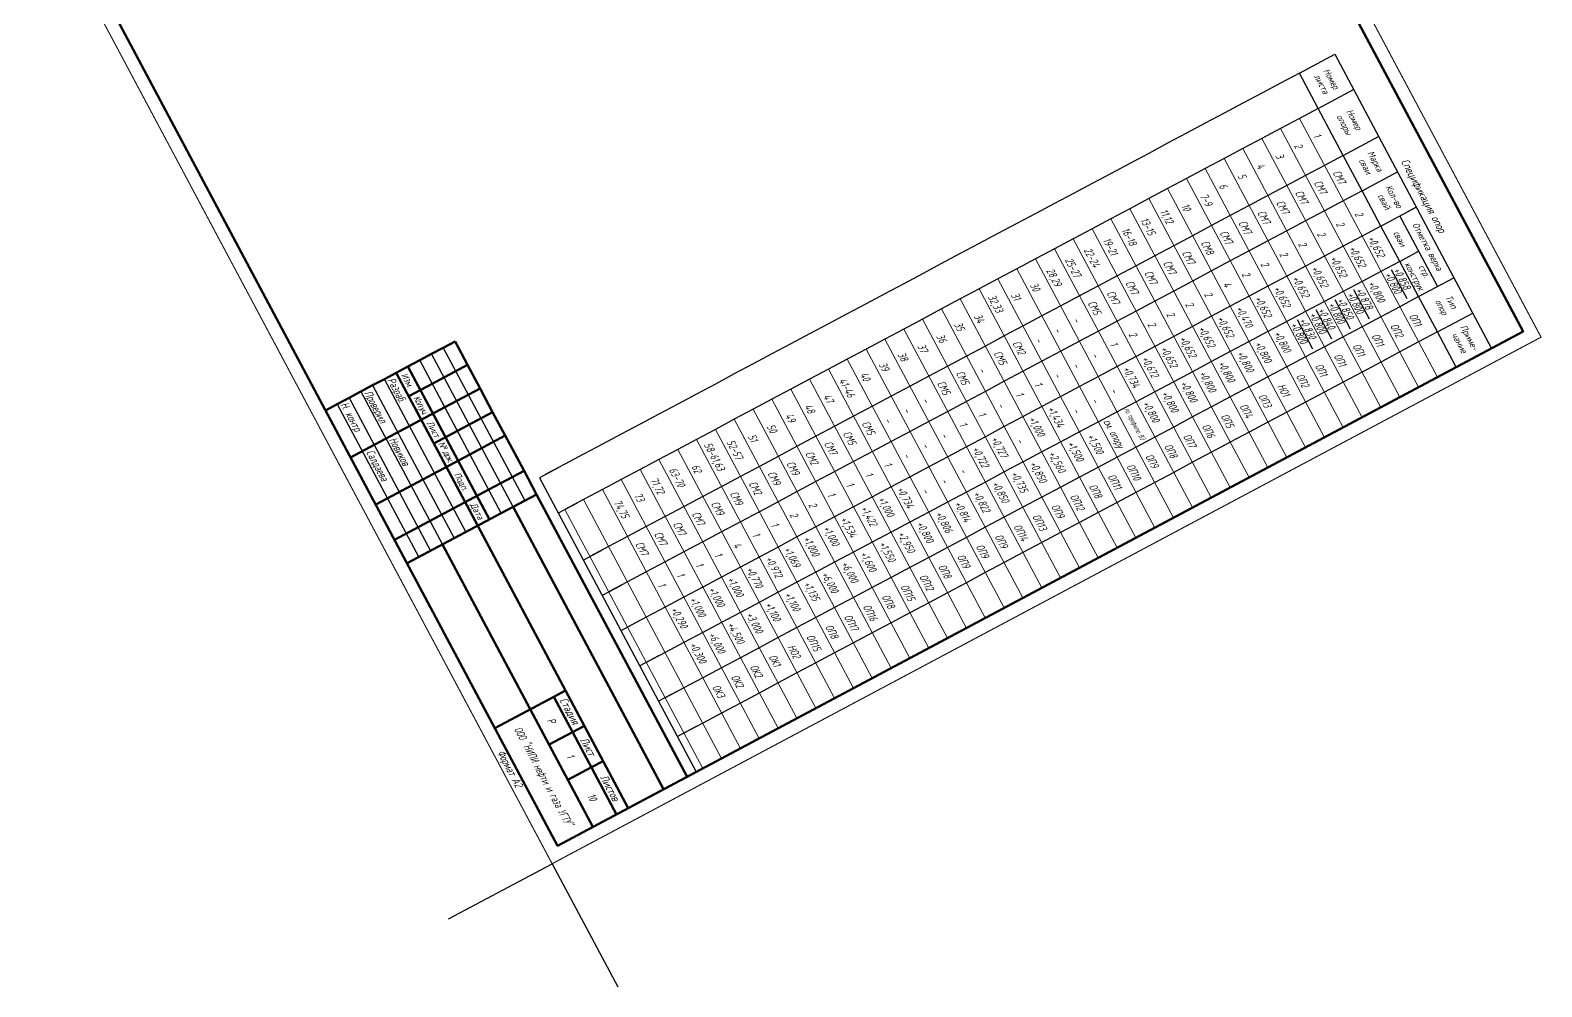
# Model space of a CAD drawing. Extents: x 5370511 to 5386565, y 1010429 to 1053793.
# Drawn here: x 5380425.3 to 5380708.5, y 1039456.3 to 1039635.6 of the extents above; entities that cross this region are included whole.
import ezdxf
from ezdxf.enums import TextEntityAlignment as Align

# ---------------------------------------------------------------- set-up
doc = ezdxf.new("R2010")
doc.units = 0
doc.layers.get('0').update_dxf_attribs({"linetype": 'CONTINUOUS'})
doc.styles.add('ГОСТ_НИПИ', font='gost_nipi.shx', dxfattribs={"oblique": 15})

# ---------------------------------------------------------------- blocks, each defined once
blk = doc.blocks.new('*U110')
at = {"lineweight": 50}
for p, q in [((-180, 60), (-190, 60)), ((-190, 55), (-190, 60)), ((-170, 60), (-180, 60)), ((-180, 45), (-180, 60)), ((-160, 60), (-170, 60)), ((-170, 45), (-170, 60)), ((-150, 60), (-160, 60)), ((-160, 45), (-160, 60)), ((-135, 60), (-150, 60)), ((-150, 45), (-150, 60)), ((-125, 60), (-135, 60)), ((-135, 45), (-135, 60)), ((-5, 60), (-125, 60)), ((-125, 45), (-125, 60)), ((-190, 50), (-190, 55)), ((-190, 45), (-190, 50)), ((-125, 50), (-5, 50)), ((-190, 40), (-190, 45)), ((-190, 35), (-190, 40)), ((-190, 40), (-125, 40)), ((-180, 45), (-180, 35)), ((-170, 45), (-170, 5)), ((-160, 45), (-160, 35)), ((-150, 45), (-150, 5)), ((-135, 45), (-135, 5)), ((-125, 45), (-125, 5)), ((-125, 35), (-190, 35)), ((-190, 30), (-190, 35)), ((-125, 35), (-55, 35)), ((-55, 30), (-55, 35)), ((-55, 35), (-5, 35)), ((-40, 35), (-40, 30)), ((-25, 35), (-25, 30)), ((-190, 25), (-190, 30)), ((-55, 30), (-55, 5)), ((-55, 30), (-5, 30)), ((-40, 30), (-40, 20)), ((-25, 30), (-25, 20)), ((-190, 20), (-190, 25)), ((-190, 20), (-190, 15)), ((-5, 20), (-125, 20)), ((-190, 15), (-190, 10)), ((-190, 10), (-190, 5))]:
    blk.add_line(p, q, dxfattribs=at)
at = {"lineweight": 25}
for p, q in [((-190, 55), (-125, 55)), ((-125, 50), (-190, 50)), ((-125, 45), (-190, 45)), ((-125, 30), (-190, 30)), ((-190, 25), (-125, 25)), ((-190, 20), (-125, 20)), ((-190, 15), (-125, 15)), ((-190, 10), (-125, 10))]:
    blk.add_line(p, q, dxfattribs=at)
at = {"lineweight": 50, "const_width": 0.4}
blk.add_lwpolyline([(-594, 420), (0, 420), (0, 0), (-594, 0)], close=True, dxfattribs=at)
at = {"lineweight": 50}
blk.add_lwpolyline([(-574, 5), (-5, 5), (-5, 415), (-574, 415)], close=True, dxfattribs=at)
at = {"attachment_point": 5, "style": 'ГОСТ_НИПИ'}
for s, width, insert, char_height in [('Изм.', 10, (-185.51, 37.4), 2.5), ('{\\T0.8;Кол.уч.}', 10, (-175, 37.15), 2.5), ('Лист', 10, (-164.75, 37.4), 2.5), ('{\\T0.8;№ док.}', 10, (-155.08, 37.42), 2.5), ('Подп.', 15, (-142.5, 37.15), 2.5), ('Дата', 10, (-130, 37.15), 2.5), ('Стадия', 15, (-47.5, 32.5), 3), ('Лист', 15, (-32.5, 32.5), 3), ('Листов', 20, (-15, 32.5), 3)]:
    blk.add_mtext_dynamic_manual_height_columns(s, width=width, gutter_width=12.5, heights=[0], dxfattribs=dict(at, insert=insert, char_height=char_height))
at = {"style": 'ГОСТ_НИПИ', "oblique": 15}
blk.add_attdef('СКВОЗНАЯ_НУМЕРАЦИЯ', text='', height=3, dxfattribs=at).set_placement((-10, 411.5), align=Align.MIDDLE_CENTER)
at = {"style": 'ГОСТ_НИПИ', "oblique": 15, "width": 0.8}
for tag, p in [('ДАТА_СОГЛ_1', (-580.75, 146)), ('ДАТА_СОГЛ_2', (-575.75, 146)), ('ФАМИЛИЯ_СОГЛ_1', (-580.75, 111)), ('ФАМИЛИЯ_СОГЛ_2', (-575.75, 111)), ('ХАРАКТЕР_РАБОТЫ_СОГЛ_1', (-580.75, 91)), ('ХАРАКТЕР_РАБОТЫ_СОГЛ_2', (-575.75, 91))]:
    blk.add_attdef(tag, p, '', height=3, rotation=90, dxfattribs=at)
at = {"style": 'ГОСТ_НИПИ', "oblique": 15}
for tag, width, p in [('ОБОЗНАЧЕНИЕ_ДОКУМЕНТА', 0.8, (-65, 55)), ('НАИМЕНОВАНИЕ_ПРОЕКТА', 0.8, (-65, 42.5)), ('НАИМЕНОВАНИЕ_ОБЪЕКТА', 0.8, (-90, 27.5)), ('СТАДИЯ', 0.8, (-47.5, 25)), ('ЛИСТ', 0.8, (-32.5, 25)), ('ЛИСТОВ', 0.8, (-15, 25)), ('НАИМЕНОВАНИЕ_ЧЕРТЕЖА', 0.8, (-90, 12.5)), ('ПРЕДПРИЯТИЕ', 0.7, (-30.48, 12.55))]:
    blk.add_attdef(tag, text='', height=3, dxfattribs=dict(at, width=width)).set_placement(p, align=Align.MIDDLE_CENTER)
at = {"style": 'ГОСТ_НИПИ', "oblique": 15, "width": 0.8}
for tag, p in [('ФАМИЛИЯ_5', (-169, 31)), ('ДАТА_1', (-134, 31)), ('ХАРАКТЕР_РАБОТЫ_1', (-189, 26)), ('ФАМИЛИЯ_1', (-169, 26)), ('ДАТА_2', (-134, 26)), ('ХАРАКТЕР_РАБОТЫ_2', (-189, 20.72)), ('ФАМИЛИЯ_2', (-169.15, 20.71)), ('ДАТА_3', (-134, 20.72)), ('ХАРАКТЕР_РАБОТЫ_3', (-189, 16)), ('ФАМИЛИЯ_3', (-169.01, 15.99)), ('ДАТА_4', (-134, 16)), ('ФАМИЛИЯ_6', (-169, 11)), ('ДАТА_5', (-134, 11)), ('ХАРАКТЕР_РАБОТЫ_4', (-189, 6)), ('ФАМИЛИЯ_4', (-169, 6)), ('ДАТА_6', (-134, 6))]:
    blk.add_attdef(tag, p, '', height=3, dxfattribs=at)
blk.add_attdef('РАЗРАБ', text='', height=3, dxfattribs=at).set_placement((-189.18, 32.18), align=Align.MIDDLE_LEFT)
at = {"style": 'ГОСТ_НИПИ', "oblique": 15, "width": 0.8, "flags": 8}
blk.add_attdef('НКОНТР', text='', height=3, dxfattribs=at).set_placement((-189.36, 12.34), align=Align.MIDDLE_LEFT)
at = {"style": 'ГОСТ_НИПИ', "oblique": 15, "width": 0.8}
blk.add_attdef('ФОРМАТ', text='', height=3, dxfattribs=at).set_placement((-38.94, 0.42), align=Align.BOTTOM_CENTER)
blk = doc.blocks.new('*U109')
at = {"lineweight": 30}
for p, q in [((0, 0), (125, 0)), ((0, -15), (0, 0)), ((35, -15), (35, 0)), ((50, -15), (50, 0)), ((65, -15), (65, 0)), ((65, 0), (65, -7)), ((95, -15), (95, 0)), ((110, -15), (110, 0)), ((125, 0), (125, -15)), ((15, -15), (15, 0)), ((65, -7), (95, -7)), ((80, -15), (80, -7)), ((15, -15), (0, -15)), ((0, -15), (0, -23)), ((35, -15), (15, -15)), ((15, -15), (15, -23)), ((50, -15), (35, -15)), ((35, -15), (35, -23)), ((65, -15), (50, -15)), ((50, -15), (50, -23)), ((80, -15), (65, -15)), ((65, -15), (65, -23)), ((95, -15), (80, -15)), ((80, -15), (80, -23)), ((110, -15), (95, -15)), ((95, -15), (95, -23)), ((125, -15), (110, -15)), ((110, -15), (110, -23)), ((125, -23), (125, -15)), ((0, -23), (0, -31)), ((15, -23), (15, -31)), ((35, -23), (35, -31)), ((50, -23), (50, -31)), ((65, -23), (65, -31)), ((80, -23), (80, -31)), ((95, -23), (95, -31)), ((110, -23), (110, -31)), ((125, -31), (125, -23)), ((0, -31), (0, -39)), ((15, -31), (15, -39)), ((35, -31), (35, -39)), ((50, -31), (50, -39)), ((65, -31), (65, -39)), ((80, -31), (80, -39)), ((95, -31), (95, -39)), ((110, -31), (110, -39)), ((125, -39), (125, -31)), ((0, -39), (0, -47)), ((15, -39), (15, -47)), ((35, -39), (35, -47)), ((50, -39), (50, -47)), ((65, -39), (65, -47)), ((80, -39), (80, -47)), ((95, -39), (95, -47)), ((110, -39), (110, -47)), ((125, -47), (125, -39)), ((0, -47), (0, -55)), ((15, -47), (15, -55)), ((35, -47), (35, -55)), ((50, -47), (50, -55)), ((65, -47), (65, -55)), ((80, -47), (80, -55)), ((95, -47), (95, -55)), ((110, -47), (110, -55)), ((125, -55), (125, -47)), ((0, -55), (0, -63)), ((15, -55), (15, -63)), ((35, -55), (35, -63)), ((50, -55), (50, -63)), ((65, -55), (65, -63)), ((80, -55), (80, -63)), ((95, -55), (95, -63)), ((110, -55), (110, -63)), ((125, -63), (125, -55)), ((0, -63), (0, -71)), ((15, -63), (15, -71)), ((35, -63), (35, -71)), ((50, -63), (50, -71)), ((65, -63), (65, -71)), ((80, -63), (80, -71)), ((95, -63), (95, -71)), ((110, -63), (110, -71)), ((125, -71), (125, -63)), ((0, -71), (0, -79)), ((15, -71), (15, -79)), ((35, -71), (35, -79)), ((50, -71), (50, -79)), ((65, -71), (65, -79)), ((80, -71), (80, -79)), ((95, -71), (95, -79)), ((110, -71), (110, -79)), ((125, -79), (125, -71)), ((0, -79), (0, -87)), ((15, -79), (15, -87)), ((35, -79), (35, -87)), ((50, -79), (50, -87)), ((65, -79), (65, -87)), ((80, -79), (80, -87)), ((95, -79), (95, -87)), ((110, -79), (110, -87)), ((125, -87), (125, -79)), ((0, -87), (0, -95)), ((15, -87), (15, -95)), ((35, -87), (35, -95)), ((50, -87), (50, -95)), ((65, -87), (65, -95)), ((80, -87), (80, -95)), ((95, -87), (95, -95)), ((110, -87), (110, -95)), ((125, -95), (125, -87)), ((0, -95), (0, -103)), ((15, -95), (15, -103)), ((35, -95), (35, -103)), ((50, -95), (50, -103)), ((65, -95), (65, -103)), ((80, -95), (80, -103)), ((95, -95), (95, -103)), ((110, -95), (110, -103)), ((125, -103), (125, -95)), ((0, -103), (0, -111)), ((15, -103), (15, -111)), ((35, -103), (35, -111)), ((50, -103), (50, -111)), ((65, -103), (65, -111)), ((80, -103), (80, -111)), ((95, -103), (95, -111)), ((110, -103), (110, -111)), ((125, -111), (125, -103)), ((0, -111), (0, -119)), ((15, -111), (15, -119)), ((35, -111), (35, -119)), ((50, -111), (50, -119)), ((65, -111), (65, -119)), ((80, -111), (80, -119)), ((95, -111), (95, -119)), ((110, -111), (110, -119)), ((125, -119), (125, -111)), ((0, -119), (0, -127)), ((15, -119), (15, -127)), ((35, -119), (35, -127)), ((50, -119), (50, -127)), ((65, -119), (65, -127)), ((80, -119), (80, -127)), ((95, -119), (95, -127)), ((110, -119), (110, -127)), ((125, -127), (125, -119)), ((0, -127), (0, -135)), ((15, -127), (15, -135)), ((35, -127), (35, -135)), ((50, -127), (50, -135)), ((65, -127), (65, -135)), ((80, -127), (80, -135)), ((95, -127), (95, -135)), ((110, -127), (110, -135)), ((125, -135), (125, -127)), ((0, -135), (0, -143)), ((15, -135), (15, -143)), ((35, -135), (35, -143)), ((50, -135), (50, -143)), ((65, -135), (65, -143)), ((80, -135), (80, -143)), ((95, -135), (95, -143)), ((110, -135), (110, -143)), ((125, -143), (125, -135)), ((0, -143), (0, -151)), ((15, -143), (15, -151)), ((35, -143), (35, -151)), ((50, -143), (50, -151)), ((65, -143), (65, -151)), ((80, -143), (80, -151)), ((95, -143), (95, -151)), ((110, -143), (110, -151)), ((125, -151), (125, -143)), ((0, -151), (0, -159)), ((15, -151), (15, -159)), ((35, -151), (35, -159)), ((50, -151), (50, -159)), ((65, -151), (65, -159)), ((80, -151), (80, -159)), ((95, -151), (95, -159)), ((110, -151), (110, -159)), ((125, -159), (125, -151)), ((0, -159), (0, -167)), ((15, -159), (15, -167)), ((35, -159), (35, -167)), ((50, -159), (50, -167)), ((65, -159), (65, -167)), ((80, -159), (80, -167)), ((95, -159), (95, -167)), ((110, -159), (110, -167)), ((125, -167), (125, -159)), ((0, -167), (0, -175)), ((15, -167), (15, -175)), ((35, -167), (35, -175)), ((50, -167), (50, -175)), ((65, -167), (65, -175)), ((80, -167), (80, -175)), ((95, -167), (95, -175)), ((110, -167), (110, -175)), ((125, -175), (125, -167)), ((0, -175), (0, -183)), ((15, -175), (15, -183)), ((35, -175), (35, -183)), ((50, -175), (50, -183)), ((65, -175), (65, -183)), ((80, -175), (80, -183)), ((95, -175), (95, -183)), ((110, -175), (110, -183)), ((125, -183), (125, -175)), ((0, -183), (0, -191)), ((15, -183), (15, -191)), ((35, -183), (35, -191)), ((50, -183), (50, -191)), ((65, -183), (65, -191)), ((80, -183), (80, -191)), ((95, -183), (95, -191)), ((110, -183), (110, -191)), ((125, -191), (125, -183)), ((0, -191), (0, -199)), ((15, -191), (15, -199)), ((35, -191), (35, -199)), ((50, -191), (50, -199)), ((65, -191), (65, -199)), ((80, -191), (80, -199)), ((95, -191), (95, -199)), ((110, -191), (110, -199)), ((125, -199), (125, -191)), ((0, -199), (0, -207)), ((15, -199), (15, -207)), ((35, -199), (35, -207)), ((50, -199), (50, -207)), ((65, -199), (65, -207)), ((80, -199), (80, -207)), ((95, -199), (95, -207)), ((110, -199), (110, -207)), ((125, -207), (125, -199)), ((0, -207), (0, -215)), ((15, -207), (15, -215)), ((35, -207), (35, -215)), ((50, -207), (50, -215)), ((65, -207), (65, -215)), ((80, -207), (80, -215)), ((95, -207), (95, -215)), ((110, -207), (110, -215)), ((125, -215), (125, -207)), ((0, -215), (0, -223)), ((15, -215), (15, -223)), ((35, -215), (35, -223)), ((50, -215), (50, -223)), ((65, -215), (65, -223)), ((80, -215), (80, -223)), ((95, -215), (95, -223)), ((110, -215), (110, -223)), ((125, -223), (125, -215)), ((0, -223), (0, -231)), ((15, -223), (15, -231)), ((35, -223), (35, -231)), ((50, -223), (50, -231)), ((65, -223), (65, -231)), ((80, -223), (80, -231)), ((95, -223), (95, -231)), ((110, -223), (110, -231)), ((125, -231), (125, -223)), ((0, -231), (0, -239)), ((15, -231), (15, -239)), ((35, -231), (35, -239)), ((50, -231), (50, -239)), ((65, -231), (65, -239)), ((80, -231), (80, -239)), ((95, -231), (95, -239)), ((110, -231), (110, -239)), ((125, -239), (125, -231)), ((0, -239), (0, -247)), ((15, -239), (15, -247)), ((35, -239), (35, -247)), ((50, -239), (50, -247)), ((65, -239), (65, -247)), ((80, -239), (80, -247)), ((95, -239), (95, -247)), ((110, -239), (110, -247)), ((125, -247), (125, -239)), ((0, -247), (0, -255)), ((15, -247), (15, -255)), ((35, -247), (35, -255)), ((50, -247), (50, -255)), ((65, -247), (65, -255)), ((80, -247), (80, -255)), ((95, -247), (95, -255)), ((110, -247), (110, -255)), ((125, -255), (125, -247)), ((0, -255), (0, -263)), ((15, -255), (15, -263)), ((35, -255), (35, -263)), ((50, -255), (50, -263)), ((65, -255), (65, -263)), ((80, -255), (80, -263)), ((95, -255), (95, -263)), ((110, -255), (110, -263)), ((125, -263), (125, -255)), ((0, -263), (0, -271)), ((15, -263), (15, -271)), ((35, -263), (35, -271)), ((50, -263), (50, -271)), ((65, -263), (65, -271)), ((80, -263), (80, -271)), ((95, -263), (95, -271)), ((110, -263), (110, -271)), ((125, -271), (125, -263)), ((0, -271), (0, -279)), ((15, -271), (15, -279)), ((35, -271), (35, -279)), ((50, -271), (50, -279)), ((65, -271), (65, -279)), ((80, -271), (80, -279)), ((95, -271), (95, -279)), ((110, -271), (110, -279)), ((125, -279), (125, -271)), ((0, -279), (0, -287)), ((15, -279), (15, -287)), ((35, -279), (35, -287)), ((50, -279), (50, -287)), ((65, -279), (65, -287)), ((80, -279), (80, -287)), ((95, -279), (95, -287)), ((110, -279), (110, -287)), ((125, -287), (125, -279)), ((0, -287), (0, -295)), ((15, -287), (15, -295)), ((35, -287), (35, -295)), ((50, -287), (50, -295)), ((65, -287), (65, -295)), ((80, -287), (80, -295)), ((95, -287), (95, -295)), ((110, -287), (110, -295)), ((125, -295), (125, -287)), ((0, -295), (0, -303)), ((15, -295), (15, -303)), ((35, -295), (35, -303)), ((50, -295), (50, -303)), ((65, -295), (65, -303)), ((80, -295), (80, -303)), ((95, -295), (95, -303)), ((110, -295), (110, -303)), ((125, -303), (125, -295)), ((0, -303), (0, -311)), ((15, -303), (15, -311)), ((35, -303), (35, -311)), ((50, -303), (50, -311)), ((65, -303), (65, -311)), ((80, -303), (80, -311)), ((95, -303), (95, -311)), ((110, -303), (110, -311)), ((125, -311), (125, -303)), ((0, -311), (0, -319)), ((15, -311), (15, -319)), ((35, -311), (35, -319)), ((50, -311), (50, -319)), ((65, -311), (65, -319)), ((80, -311), (80, -319)), ((95, -311), (95, -319)), ((110, -311), (110, -319)), ((125, -319), (125, -311)), ((0, -319), (0, -327)), ((15, -319), (15, -327)), ((35, -319), (35, -327)), ((50, -319), (50, -327)), ((65, -319), (65, -327)), ((80, -319), (80, -327)), ((95, -319), (95, -327)), ((110, -319), (110, -327)), ((125, -327), (125, -319)), ((0, -327), (0, -335)), ((15, -327), (15, -335)), ((35, -327), (35, -335)), ((50, -327), (50, -335)), ((65, -327), (65, -335)), ((80, -327), (80, -335)), ((95, -327), (95, -335)), ((110, -327), (110, -335)), ((125, -335), (125, -327)), ((0, -329.75), (0, -337.75)), ((15, -329.75), (15, -337.75)), ((35, -329.75), (35, -337.75)), ((50, -329.75), (50, -337.75)), ((65, -329.75), (65, -337.75)), ((80, -329.75), (80, -337.75)), ((95, -329.75), (95, -337.75)), ((110, -329.75), (110, -337.75)), ((125, -337.75), (125, -329.75)), ((0, -337.75), (125, -337.75))]:
    blk.add_line(p, q, dxfattribs=at)
at = {"lineweight": 20}
for p, q in [((125, -23), (15, -23)), ((125, -31), (15, -31)), ((125, -31), (15, -31)), ((125, -39), (15, -39)), ((125, -39), (15, -39)), ((125, -47), (15, -47)), ((125, -47), (15, -47)), ((125, -55), (15, -55)), ((125, -55), (15, -55)), ((125, -63), (15, -63)), ((125, -63), (15, -63)), ((125, -71), (15, -71)), ((125, -71), (15, -71)), ((125, -79), (15, -79)), ((125, -79), (15, -79)), ((125, -87), (15, -87)), ((125, -87), (15, -87)), ((125, -95), (15, -95)), ((125, -95), (15, -95)), ((125, -103), (15, -103)), ((125, -103), (15, -103)), ((125, -111), (15, -111)), ((125, -111), (15, -111)), ((125, -119), (15, -119)), ((125, -119), (15, -119)), ((125, -127), (15, -127)), ((125, -127), (15, -127)), ((125, -135), (15, -135)), ((125, -135), (15, -135)), ((125, -143), (15, -143)), ((125, -143), (15, -143)), ((125, -151), (15, -151)), ((125, -151), (15, -151)), ((125, -159), (15, -159)), ((125, -159), (15, -159)), ((125, -167), (15, -167)), ((125, -167), (15, -167)), ((125, -175), (15, -175)), ((125, -175), (15, -175)), ((125, -183), (15, -183)), ((125, -183), (15, -183)), ((125, -191), (15, -191)), ((125, -191), (15, -191)), ((125, -199), (15, -199)), ((125, -199), (15, -199)), ((125, -207), (15, -207)), ((125, -207), (15, -207)), ((125, -215), (15, -215)), ((125, -215), (15, -215)), ((125, -223), (15, -223)), ((125, -223), (15, -223)), ((125, -231), (15, -231)), ((125, -231), (15, -231)), ((125, -239), (15, -239)), ((125, -239), (15, -239)), ((125, -247), (15, -247)), ((125, -247), (15, -247)), ((125, -255), (15, -255)), ((125, -255), (15, -255)), ((125, -263), (15, -263)), ((125, -263), (15, -263)), ((125, -271), (15, -271)), ((125, -271), (15, -271)), ((125, -279), (15, -279)), ((125, -279), (15, -279)), ((125, -287), (15, -287)), ((125, -287), (15, -287)), ((125, -295), (15, -295)), ((125, -295), (15, -295)), ((125, -303), (15, -303)), ((125, -303), (15, -303)), ((125, -311), (15, -311)), ((125, -311), (15, -311)), ((125, -319), (15, -319)), ((125, -319), (15, -319)), ((125, -327), (15, -327)), ((125, -327), (15, -327)), ((125, -335), (15, -335))]:
    blk.add_line(p, q, dxfattribs=at)
at = {"lineweight": 20, "attachment_point": 5, "style": 'ГОСТ_НИПИ'}
for s, insert, char_height, width in [('Спецификация опор', (62.47, 4.05), 3, 124.9459), ('Номер\\Pлиста', (7.5, -7.5), 2.5, 15), ('Номер\\Pопоры', (25, -7.5), 2.5, 20), ('Марка\\Pсваи', (42.5, -7.5), 2.5, 15), ('Кол-во\\Pсвай', (57.5, -7.5), 2.5, 15), ('Отметка верха', (80, -3.5), 2.5, 30), ('Тип\\Pопор', (102.5, -7.5), 2.5, 15), ('Приме-\\Pчание', (117.5, -7.5), 2.5, 15), ('сваи', (72.5, -11), 2.5, 15), ('стр.\\Pконструк', (87.5, -11), 2.5, 15)]:
    blk.add_mtext(s, dxfattribs=dict(at, insert=insert, char_height=char_height, width=width))

msp = doc.modelspace()

# ---------------------------------------------------------------- linework, layer by layer
for points in [[(5380680.322, 1039590.781), (5380683.24, 1039585.304)], [(5380673.261, 1039587.019), (5380676.179, 1039581.543)], [(5380669.731, 1039585.138), (5380672.649, 1039579.662)], [(5380662.671, 1039581.376), (5380665.589, 1039575.9)], [(5380666.201, 1039583.257), (5380669.119, 1039577.781)], [(5380503.666, 1039468.992), (5380523.068, 1039479.329), (5380535.363, 1039456.254)]]:
    msp.add_lwpolyline(points)

# ---------------------------------------------------------------- block references
ref = msp.add_blockref('*U110', (5380523.068, 1039479.329), dxfattribs=dict(xscale=0.5, yscale=0.5, zscale=0.5, rotation=298.0491553101125))
ref.add_attrib('ЛИСТ', '1', dxfattribs={"height": 1.5, "rotation": 298.04916, "style": 'ГОСТ_НИПИ', "oblique": 15, "width": 0.8}).set_placement((5380526.458, 1039499.549), align=Align.MIDDLE_CENTER)
ref.add_attrib('ЛИСТОВ', '10', dxfattribs={"height": 1.5, "rotation": 298.04916, "style": 'ГОСТ_НИПИ', "oblique": 15, "width": 0.8}).set_placement((5380530.573, 1039491.826), align=Align.MIDDLE_CENTER)
ref.add_attrib('СТАДИЯ', 'Р', dxfattribs={"height": 1.5, "rotation": 298.04916, "style": 'ГОСТ_НИПИ', "oblique": 15, "width": 0.8}).set_placement((5380522.931, 1039506.168), align=Align.MIDDLE_CENTER)
ref.add_attrib('ХАРАКТЕР_РАБОТЫ_2', 'Проверил', (5380487.773, 1039567.601), dxfattribs={"height": 1.5, "rotation": 298.04916, "style": 'ГОСТ_НИПИ', "oblique": 15, "width": 0.8})
ref.add_attrib('ФАМИЛИЯ_2', 'Новиков', (5380492.439, 1039558.841), dxfattribs={"height": 1.5, "rotation": 298.04916, "style": 'ГОСТ_НИПИ', "oblique": 15, "width": 0.8})
ref.add_attrib('ФАМИЛИЯ_6', 'Салдаева', (5380488.187, 1039556.491), dxfattribs={"height": 1.5, "rotation": 298.04916, "style": 'ГОСТ_НИПИ', "oblique": 15, "width": 0.8})
ref.add_attrib('ФОРМАТ', 'Формат А2', dxfattribs={"height": 1.5, "rotation": 298.04916, "style": 'ГОСТ_НИПИ', "oblique": 15, "width": 0.8}).set_placement((5380514.099, 1039496.611), align=Align.BOTTOM_CENTER)
ref.add_attrib('НКОНТР', 'Н. контр', dxfattribs={"height": 1.5, "rotation": 298.04916, "style": 'ГОСТ_НИПИ', "oblique": 15, "width": 0.8}).set_placement((5380483.991, 1039565.791), align=Align.MIDDLE_LEFT)
ref.add_attrib('РАЗРАБ', 'Разраб.', dxfattribs={"height": 1.5, "rotation": 298.04916, "style": 'ГОСТ_НИПИ', "oblique": 15, "width": 0.8}).set_placement((5380492.788, 1039570.376), align=Align.MIDDLE_LEFT)
ref.add_attrib('ПРЕДПРИЯТИЕ', 'ООО "НИПИ нефти и газа УГТУ"', dxfattribs={"height": 1.5, "rotation": 298.04916, "style": 'ГОСТ_НИПИ', "oblique": 15, "width": 0.7}).set_placement((5380521.442, 1039495.729), align=Align.MIDDLE_CENTER)
at = {"xscale": 0.5, "yscale": 0.5, "zscale": 0.5, "rotation": 298.0491553101125}
msp.add_blockref('*U109', (5380669.732, 1039631.124), dxfattribs=at)

# ---------------------------------------------------------------- texts
at = {"style": 'ГОСТ_НИПИ', "oblique": 15}
for s, height, width, p in [('1', 1.5, 0.8, (5380665.611, 1039615.841)), ('3', 1.5, 0.8, (5380658.551, 1039612.079)), ('2', 1.5, 0.8, (5380662.081, 1039613.96)), ('4', 1.5, 0.8, (5380655.021, 1039610.198)), ('СМ7', 1.5, 0.8, (5380669.308, 1039608.903)), ('6', 1.5, 0.8, (5380647.961, 1039606.436)), ('5', 1.5, 0.8, (5380651.491, 1039608.317)), ('СМ7', 1.5, 0.8, (5380665.778, 1039607.022)), ('7-9', 1.5, 0.8, (5380644.43, 1039604.556)), ('СМ7', 1.5, 0.8, (5380658.718, 1039603.26)), ('СМ7', 1.5, 0.8, (5380662.248, 1039605.141)), ('11,12', 1.5, 0.8, (5380636.92, 1039601.638)), ('10', 1.5, 0.8, (5380640.9, 1039602.675)), ('СМ7', 1.5, 0.8, (5380655.187, 1039601.379)), ('2', 1.5, 0.8, (5380673.427, 1039601.172)), ('16-18', 1.5, 0.8, (5380629.706, 1039598.166)), ('13-15', 1.5, 0.8, (5380633.236, 1039600.047)), ('СМ7', 1.5, 0.8, (5380648.127, 1039597.617)), ('СМ7', 1.5, 0.8, (5380651.657, 1039599.498)), ('2', 1.5, 0.8, (5380666.367, 1039597.41)), ('2', 1.5, 0.8, (5380669.897, 1039599.291)), ('19-21', 1.5, 0.8, (5380626.175, 1039596.285)), ('СМ8', 1.5, 0.8, (5380644.597, 1039595.736)), ('2', 1.5, 0.8, (5380662.837, 1039595.529)), ('+0,652', 1.5, 0.8, (5380672.316, 1039594.752)), ('+0,652', 1.5, 0.8, (5380675.846, 1039596.633)), ('25-27', 1.5, 0.8, (5380619.115, 1039592.523)), ('22-24', 1.5, 0.8, (5380622.645, 1039594.404)), ('СМ7', 1.5, 0.8, (5380637.537, 1039591.975)), ('СМ7', 1.5, 0.8, (5380641.067, 1039593.856)), ('2', 1.5, 0.8, (5380655.776, 1039591.768)), ('2', 1.5, 0.8, (5380659.306, 1039593.649)), ('+0,652', 1.5, 0.8, (5380668.786, 1039592.871)), ('28,29', 1.5, 0.8, (5380615.631, 1039590.556)), ('СМ7', 1.5, 0.8, (5380634.006, 1039590.094)), ('2', 1.5, 0.8, (5380652.246, 1039589.887)), ('+0,652', 1.5, 0.8, (5380661.725, 1039589.109)), ('+0,652', 1.5, 0.8, (5380665.255, 1039590.99)), ('+0,800', 1.5, 0.8, (5380679.005, 1039589.818)), ('+0,858', 1.5, 0.8, (5380680.63, 1039590.683)), ('31', 1.5, 0.8, (5380609.009, 1039585.971)), ('30', 1.5, 0.8, (5380612.539, 1039587.851)), ('СМ7', 1.5, 0.8, (5380626.946, 1039586.332)), ('СМ7', 1.5, 0.8, (5380630.476, 1039588.213)), ('2', 1.5, 0.8, (5380645.186, 1039586.125)), ('4', 1.5, 0.8, (5380648.716, 1039588.006)), ('+0,652', 1.5, 0.8, (5380658.195, 1039587.228)), ('+0,878', 1.5, 0.8, (5380673.569, 1039586.922)), ('+0,800', 1.5, 0.8, (5380675.911, 1039588.169)), ('32,33', 1.5, 0.8, (5380604.679, 1039585.591)), ('СМ5', 1.5, 0.8, (5380623.416, 1039584.451)), ('2', 1.5, 0.8, (5380641.656, 1039584.244)), ('+0,470', 1.5, 0.8, (5380651.135, 1039583.466)), ('+0,652', 1.5, 0.8, (5380654.665, 1039585.347)), ('+0,800', 1.5, 0.8, (5380668.415, 1039584.175)), ('+0,850', 1.5, 0.8, (5380670.039, 1039585.041)), ('+0,800', 1.5, 0.8, (5380671.945, 1039586.056)), ('35', 1.5, 0.8, (5380598.354, 1039580.449)), ('34', 1.5, 0.8, (5380602.063, 1039581.995)), ('-', 1.5, 0.8, (5380620.549, 1039581.324)), ('2', 1.5, 0.8, (5380634.595, 1039580.482)), ('2', 1.5, 0.8, (5380638.125, 1039582.363)), ('+0,652', 1.5, 0.8, (5380647.604, 1039581.585)), ('+0,830', 1.5, 0.8, (5380662.979, 1039581.279)), ('+0,800', 1.5, 0.8, (5380664.884, 1039582.294)), ('+0,840', 1.5, 0.8, (5380666.509, 1039583.16)), ('ОП1', 1.5, 0.8, (5380683.622, 1039582.039)), ('36', 1.5, 0.8, (5380595.002, 1039578.233)), ('-', 1.5, 0.8, (5380617.019, 1039579.443)), ('2', 1.5, 0.8, (5380631.065, 1039578.601)), ('+0,652', 1.5, 0.8, (5380640.544, 1039577.824)), ('+0,652', 1.5, 0.8, (5380644.074, 1039579.704)), ('+0,800', 1.5, 0.8, (5380658.26, 1039578.765)), ('+0,800', 1.5, 0.8, (5380661.354, 1039580.413)), ('ОП1', 1.5, 0.8, (5380676.561, 1039578.277)), ('ОП2', 1.5, 0.8, (5380680.092, 1039580.158)), ('38', 1.5, 0.8, (5380587.763, 1039574.807)), ('37', 1.5, 0.8, (5380591.472, 1039576.352)), ('СМ5', 1.5, 0.8, (5380605.765, 1039575.046)), ('СМ2', 1.5, 0.8, (5380609.295, 1039576.927)), ('-', 1.5, 0.8, (5380613.489, 1039577.562)), ('1', 1.5, 0.8, (5380627.535, 1039576.72)), ('+0,652', 1.5, 0.8, (5380637.014, 1039575.943)), ('+0,800', 1.5, 0.8, (5380651.319, 1039575.066)), ('+0,800', 1.5, 0.8, (5380654.661, 1039576.847)), ('ОП1', 1.5, 0.8, (5380673.031, 1039576.396)), ('39', 1.5, 0.8, (5380584.233, 1039572.926)), ('-', 1.5, 0.8, (5380620.546, 1039572.824)), ('-', 1.5, 0.8, (5380624.076, 1039574.705)), ('+0,734', 1.5, 0.8, (5380629.954, 1039572.181)), ('+0,672', 1.5, 0.8, (5380633.484, 1039574.062)), ('+0,800', 1.5, 0.8, (5380647.789, 1039573.185)), ('ОП1', 1.5, 0.8, (5380665.971, 1039572.634)), ('ОП1', 1.5, 0.8, (5380669.501, 1039574.515)), ('41-46', 1.5, 0.8, (5380576.753, 1039569.952)), ('40', 1.5, 0.8, (5380580.703, 1039571.045)), ('СМ5', 1.5, 0.8, (5380595.174, 1039569.404)), ('СМ5', 1.5, 0.8, (5380598.705, 1039571.285)), ('-', 1.5, 0.8, (5380602.899, 1039571.92)), ('1', 1.5, 0.8, (5380613.414, 1039569.197)), ('-', 1.5, 0.8, (5380617.016, 1039570.943)), ('+0,800', 1.5, 0.8, (5380640.728, 1039569.424)), ('+0,800', 1.5, 0.8, (5380644.259, 1039571.304)), ('ОП2', 1.5, 0.8, (5380662.441, 1039570.753)), ('47', 1.5, 0.8, (5380573.821, 1039566.947)), ('1', 1.5, 0.8, (5380609.884, 1039567.316)), ('-', 1.5, 0.8, (5380627.603, 1039568.086)), ('+0,800', 1.5, 0.8, (5380637.198, 1039567.543)), ('ОП3', 1.5, 0.8, (5380655.38, 1039566.991)), ('НО1', 1.5, 0.8, (5380658.91, 1039568.872)), ('48', 1.5, 0.8, (5380570.291, 1039565.066)), ('-', 1.5, 0.8, (5380588.778, 1039564.396)), ('-', 1.5, 0.8, (5380592.308, 1039566.277)), ('1', 1.5, 0.8, (5380602.824, 1039563.554)), ('-', 1.5, 0.8, (5380606.425, 1039565.301)), ('+1,434', 1.5, 0.8, (5380615.833, 1039564.657)), ('-', 1.5, 0.8, (5380620.543, 1039564.324)), ('-', 1.5, 0.8, (5380624.073, 1039566.205)), ('по профилю ВЗ', 1, 0.7, (5380630.248, 1039564.539)), ('+0,800', 1.5, 0.8, (5380633.668, 1039565.662)), ('ОП4', 1.5, 0.8, (5380651.85, 1039565.11)), ('50', 1.5, 0.8, (5380563.231, 1039561.305)), ('49', 1.5, 0.8, (5380566.68, 1039563.338)), ('СМ5', 1.5, 0.8, (5380581.054, 1039561.88)), ('-', 1.5, 0.8, (5380585.248, 1039562.515)), ('1', 1.5, 0.8, (5380599.293, 1039561.673)), ('+1,000', 1.5, 0.8, (5380612.303, 1039562.776)), ('см. опору', 1.5, 0.7, (5380626.344, 1039562.223)), ('ОП6', 1.5, 0.8, (5380644.79, 1039561.349)), ('ОП5', 1.5, 0.8, (5380648.32, 1039563.23)), ('58-61,63', 1.5, 0.8, (5380551.463, 1039557.871)), ('52-57', 1.5, 0.8, (5380555.72, 1039558.389)), ('51', 1.5, 0.8, (5380559.701, 1039559.424)), ('СМ7', 1.5, 0.8, (5380573.993, 1039558.118)), ('СМ5', 1.5, 0.8, (5380577.524, 1039559.999)), ('-', 1.5, 0.8, (5380595.835, 1039559.658)), ('+0,727', 1.5, 0.8, (5380605.242, 1039559.014)), ('-', 1.5, 0.8, (5380609.952, 1039558.681)), ('+1,500', 1.5, 0.8, (5380619.547, 1039558.138)), ('+1,500', 1.5, 0.8, (5380623.26, 1039559.504)), ('ОП7', 1.5, 0.8, (5380641.26, 1039559.468)), ('СМ2', 1.5, 0.8, (5380570.463, 1039556.237)), ('-', 1.5, 0.8, (5380588.774, 1039555.896)), ('-', 1.5, 0.8, (5380592.305, 1039557.777)), ('+0,722', 1.5, 0.8, (5380601.712, 1039557.133)), ('+2,560', 1.5, 0.8, (5380616.017, 1039556.257)), ('ОП9', 1.5, 0.8, (5380634.199, 1039555.706)), ('ОП8', 1.5, 0.8, (5380637.729, 1039557.587)), ('63-70', 1.5, 0.8, (5380544.895, 1039553.186)), ('62', 1.5, 0.8, (5380549.116, 1039553.771)), ('СМ9', 1.5, 0.8, (5380563.403, 1039552.475)), ('СМ9', 1.5, 0.8, (5380566.933, 1039554.356)), ('1', 1.5, 0.8, (5380581.643, 1039552.268)), ('1', 1.5, 0.8, (5380585.173, 1039554.149)), ('-', 1.5, 0.8, (5380599.361, 1039553.039)), ('+0,735', 1.5, 0.8, (5380608.957, 1039552.495)), ('+0,850', 1.5, 0.8, (5380612.487, 1039554.376)), ('ОП10', 1.5, 0.8, (5380630.669, 1039553.825)), ('71,72', 1.5, 0.8, (5380541.357, 1039551.32)), ('СМ2', 1.5, 0.8, (5380559.873, 1039550.595)), ('1', 1.5, 0.8, (5380578.112, 1039550.387)), ('+0,734', 1.5, 0.8, (5380587.591, 1039549.61)), ('-', 1.5, 0.8, (5380595.831, 1039551.158)), ('+0,850', 1.5, 0.8, (5380605.427, 1039550.614)), ('ОП8', 1.5, 0.8, (5380623.609, 1039550.063)), ('ОП11', 1.5, 0.8, (5380627.139, 1039551.944)), ('74,75', 1.5, 0.8, (5380534.538, 1039547.105)), ('73', 1.5, 0.8, (5380538.372, 1039548.416)), ('СМ9', 1.5, 0.8, (5380552.812, 1039546.833)), ('СМ9', 1.5, 0.8, (5380556.342, 1039548.714)), ('2', 1.5, 0.8, (5380571.052, 1039546.626)), ('1', 1.5, 0.8, (5380574.582, 1039548.507)), ('+1,000', 1.5, 0.8, (5380584.061, 1039547.729)), ('-', 1.5, 0.8, (5380592.301, 1039549.277)), ('+0,814', 1.5, 0.8, (5380598.366, 1039546.853)), ('+0,822', 1.5, 0.8, (5380601.896, 1039548.734)), ('ОП12', 1.5, 0.8, (5380620.078, 1039548.182)), ('СМ7', 1.5, 0.8, (5380549.197, 1039544.906)), ('2', 1.5, 0.8, (5380567.522, 1039544.745)), ('+1,534', 1.5, 0.8, (5380577.001, 1039543.967)), ('+1,422', 1.5, 0.8, (5380580.832, 1039546.008)), ('+0,806', 1.5, 0.8, (5380594.836, 1039544.972)), ('ОП13', 1.5, 0.8, (5380613.018, 1039544.42)), ('ОП9', 1.5, 0.8, (5380616.548, 1039546.301)), ('СМ7', 1.5, 0.8, (5380542.137, 1039541.145)), ('СМ7', 1.5, 0.8, (5380545.667, 1039543.025)), ('1', 1.5, 0.8, (5380560.461, 1039540.983)), ('1', 1.5, 0.8, (5380563.992, 1039542.864)), ('+1,000', 1.5, 0.8, (5380573.772, 1039542.247)), ('+2,950', 1.5, 0.8, (5380587.776, 1039541.21)), ('+0,800', 1.5, 0.8, (5380591.306, 1039543.091)), ('ОП14', 1.5, 0.8, (5380609.488, 1039542.539)), ('СМ7', 1.5, 0.8, (5380538.606, 1039539.264)), ('4', 1.5, 0.8, (5380556.931, 1039539.102)), ('+1,069', 1.5, 0.8, (5380566.41, 1039538.324)), ('+1,000', 1.5, 0.8, (5380570.057, 1039540.305)), ('+1,550', 1.5, 0.8, (5380584.246, 1039539.329)), ('ОП9', 1.5, 0.8, (5380602.428, 1039538.778)), ('ОП9', 1.5, 0.8, (5380605.958, 1039540.659)), ('1', 1.5, 0.8, (5380549.871, 1039535.34)), ('1', 1.5, 0.8, (5380553.401, 1039537.221)), ('+0,972', 1.5, 0.8, (5380562.996, 1039536.543)), ('+6,000', 1.5, 0.8, (5380577.185, 1039535.567)), ('+1,600', 1.5, 0.8, (5380580.715, 1039537.448)), ('ОП8', 1.5, 0.8, (5380595.367, 1039535.016)), ('ОП9', 1.5, 0.8, (5380598.897, 1039536.897)), ('1', 1.5, 0.8, (5380546.341, 1039533.459)), ('+1,000', 1.5, 0.8, (5380555.82, 1039532.682)), ('+0,770', 1.5, 0.8, (5380559.35, 1039534.562)), ('+6,000', 1.5, 0.8, (5380573.47, 1039533.626)), ('ОП12', 1.5, 0.8, (5380591.837, 1039533.135)), ('1', 1.5, 0.8, (5380542.811, 1039531.578)), ('+1,000', 1.5, 0.8, (5380552.29, 1039530.801)), ('+1,100', 1.5, 0.8, (5380566.544, 1039529.821)), ('+1,135', 1.5, 0.8, (5380570.125, 1039531.805)), ('ОП8', 1.5, 0.8, (5380584.777, 1039529.373)), ('ОП15', 1.5, 0.8, (5380588.307, 1039531.254)), ('+0,290', 1.5, 0.8, (5380545.229, 1039527.039)), ('+1,000', 1.5, 0.8, (5380548.759, 1039528.92)), ('+1,100', 1.5, 0.8, (5380562.877, 1039527.943)), ('ОП16', 1.5, 0.8, (5380581.247, 1039527.492)), ('+4,500', 1.5, 0.8, (5380555.816, 1039524.182)), ('+3,000', 1.5, 0.8, (5380559.347, 1039526.062)), ('ОП8', 1.5, 0.8, (5380574.186, 1039523.73)), ('ОП17', 1.5, 0.8, (5380577.716, 1039525.611)), ('+6,000', 1.5, 0.8, (5380552.286, 1039522.301)), ('ОП15', 1.5, 0.8, (5380570.656, 1039521.849)), ('+0,300', 1.5, 0.8, (5380548.756, 1039520.42)), ('ОК1', 1.5, 0.8, (5380563.596, 1039518.088)), ('НО2', 1.5, 0.8, (5380567.126, 1039519.968)), ('ОК2', 1.5, 0.8, (5380560.065, 1039516.207)), ('ОК3', 1.5, 0.8, (5380553.005, 1039512.445)), ('ОК2', 1.5, 0.8, (5380556.535, 1039514.326))]:
    msp.add_text(s, height=height, rotation=298.04916, dxfattribs=dict(at, width=width)).set_placement(p)

doc.saveas('drawing.dxf')
